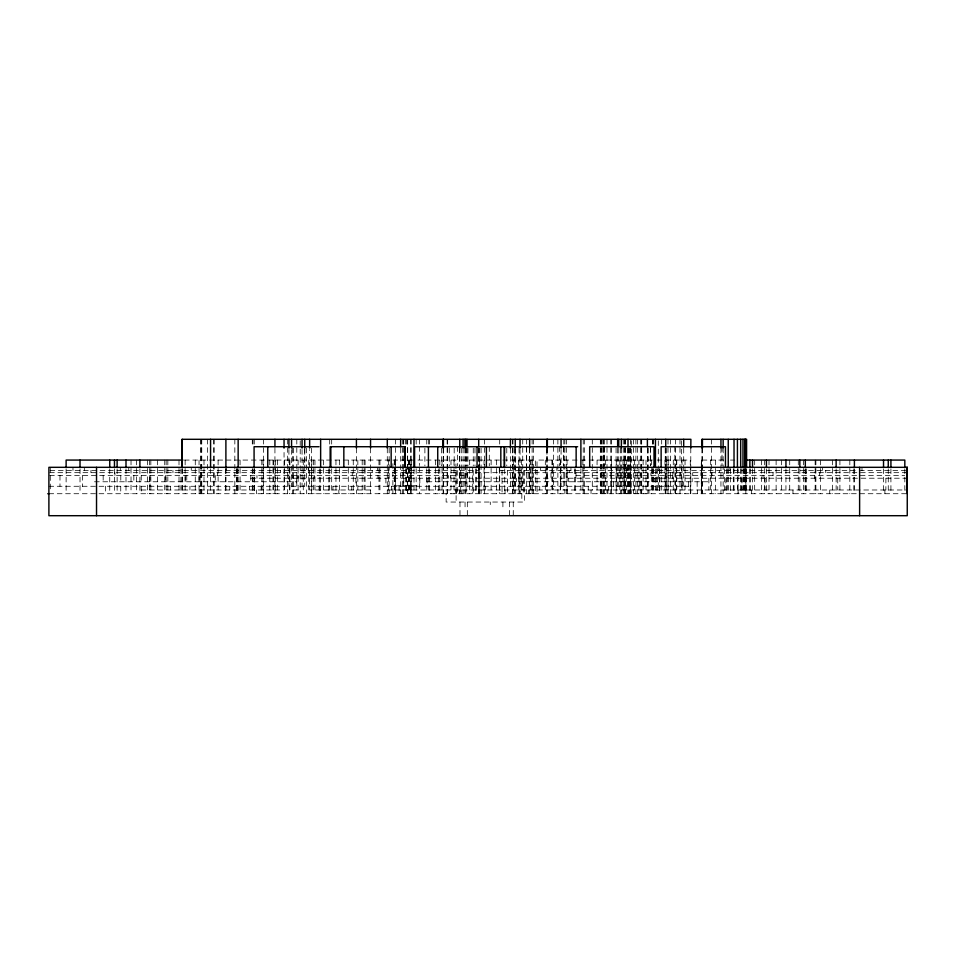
<?xml version="1.0" encoding="UTF-8"?>
<svg xmlns="http://www.w3.org/2000/svg" width="955" height="955" viewBox="0 0 955 955"><rect width="100%" height="100%" fill="white"/><g stroke="black" fill="none" stroke-linecap="round" stroke-linejoin="round"><path stroke-width="0.72" stroke-dasharray="4.78 3.58" d="M184.411 460.071L391.717 460.071M461.253 460.071L501.471 460.071M502.808 460.071L535.409 460.071L535.409 493.723M652.384 460.071L537.032 460.071L537.032 493.723M657.1 460.071L690.286 460.071L690.286 493.723M723.604 460.071L701.292 460.071L701.292 493.723M730.444 460.071L734.789 460.071M50.03 470.517L478.753 470.517M499.322 470.517L858.02 470.517M859.488 470.517L905.507 470.517M49.553 472.677L906.438 472.677M49.553 475.435L467.389 475.435M575.996 475.59L904.707 475.59M250.771 478.216L906.259 478.216M94.497 481.774L296.42 481.774M427.1 481.774L708.873 481.774M395.454 485.82L419.448 485.82M48.896 486.274L688.651 486.274M141.233 489.987L284.053 489.987L284.053 449.566M293.507 489.987L300.216 489.987M370.552 489.987L309.635 489.987L309.635 449.566M387.288 489.987L907.25 489.987M48.896 493.723L907.25 493.723M904.815 468.845L904.815 493.723M890.92 468.845L890.92 493.723M888.257 468.845L888.257 493.723M885.882 478.216L885.882 489.987M884.891 489.987L884.891 493.723M883.53 468.845L883.53 493.723M861.983 467.317L861.983 470.517M854.403 468.845L854.403 493.723M853.806 468.845L853.806 493.723M849.819 460.071L849.819 493.723M839.911 460.071L839.911 493.723M837.738 478.216L837.738 489.987M836.138 468.845L836.138 493.723M832.521 460.071L832.521 493.723M829.728 489.987L829.728 493.723M825.741 470.517L825.741 472.677M822.506 467.317L822.506 470.517M820.393 460.071L820.393 493.723M819.521 472.677L819.521 475.59M815.88 460.071L815.88 493.723M815.14 460.071L815.14 493.723M814.663 475.59L814.663 478.216M806.569 468.845L806.569 493.723M805.316 468.845L805.316 493.723M805.089 468.845L805.089 493.723M803.394 460.071L803.394 493.723M799.836 468.845L799.836 493.723M798.285 460.071L798.285 493.723M792.96 489.987L792.96 493.723M789.713 460.071L789.713 493.723M785.941 468.845L785.941 493.723M781.512 460.071L781.512 493.723M776.117 460.071L776.117 493.723M773.025 472.677L773.025 475.59M769.014 460.071L769.014 493.723M766.423 468.845L766.423 493.723M765.027 478.216L765.027 489.987M764.657 460.071L764.657 493.723M763.045 475.59L763.045 478.216M761.398 460.071L761.398 493.723M754.677 460.071L754.677 493.723M752.528 468.845L752.528 493.723M751.633 489.987L751.633 493.723M750.164 468.845L750.164 493.723M749.866 468.845L749.866 493.723M746.595 468.714L746.595 493.723M745.294 468.714L745.294 493.723M745.139 468.845L745.139 493.723M744.864 468.714L744.864 493.723M744.673 468.714L744.673 493.723M743.432 468.714L743.432 493.723M742.966 468.714L742.966 493.723M741.928 478.216L741.928 489.987M741.271 468.714L741.271 493.723M740.674 468.714L740.674 493.723M738.096 489.987L738.096 493.723L738.048 468.714M737.427 468.714L737.427 493.723M734.025 468.714L734.025 493.723M733.345 468.714L733.297 493.723M730.575 468.845L730.575 493.723M729.907 467.317L729.907 470.517M728.247 468.714L728.247 493.723M727.77 468.714L727.77 493.723M726.504 468.845L726.504 493.723M725.812 478.216L725.812 489.987M724.582 468.845L724.582 493.723M723.15 448.122L723.15 493.723M722.004 446.725L722.004 465.849M720.941 448.122L720.941 493.723M719.39 470.517L719.39 472.677M715.414 460.071L715.414 493.723M711.964 472.677L711.964 475.59M711.427 439.3L711.427 493.723M710.687 460.071L710.687 493.723M708.873 478.216L708.873 489.987M702.438 448.122L702.438 493.723M701.901 448.122L701.901 493.723M701.519 460.071L701.519 493.723M700.934 472.677L700.934 475.59M697.341 489.987L697.341 493.723M697.15 481.774L697.15 489.987M692.733 472.677L692.733 475.59M692.136 478.216L692.136 481.774M690.787 448.122L690.787 493.723M690.393 489.987L690.393 493.723M688.651 481.774L688.651 489.987M685.033 460.071L685.033 493.723M683.708 448.241L683.708 489.987M682.706 481.774L682.706 486.274M682.001 460.071L682.001 493.723M681.643 467.317L681.643 470.517M681.381 440.792L681.381 489.987M680.187 472.677L680.187 475.59M679.996 439.3L679.996 493.723M676.749 460.071L676.749 493.723M676.462 460.071L676.462 493.723M675.639 439.3L675.639 493.723M674.815 446.725L674.982 493.723M673.275 460.071L673.275 493.723M672.833 472.677L672.833 475.59M672.642 475.59L672.642 478.216M670.458 439.3L670.458 493.723M668.178 460.071L668.178 493.723M667.999 439.3L667.999 493.723M666.697 460.071L666.697 493.723M666.041 448.241L666.041 489.987M665.862 448.122L665.862 493.723M665.742 448.241L665.742 489.987M665.217 448.122L665.217 493.723M665.002 460.071L665.002 493.723M661.684 439.3L661.684 445.185M661.684 468.714L661.684 493.723M659.893 468.845L659.893 493.723M659.607 468.845L659.607 493.723M658.293 440.792L658.293 489.987M657.398 468.714L657.398 493.723M656.562 468.714L656.562 493.723M655.44 469.108L655.44 489.987M654.772 478.216L654.772 481.774M653.483 470.517L653.483 472.677M653.28 439.3L653.28 445.185M653.28 468.714L653.28 493.723M652.922 439.3L652.922 445.185M652.922 468.714L652.922 493.723M652.42 439.3L652.42 445.185M652.42 468.714L652.42 493.723M651.394 460.071L651.322 493.723M650.928 472.677L650.928 475.59M650.558 446.725L650.558 465.849M650.355 448.205L650.355 465.849M648.97 489.987L648.97 493.723M648.015 448.241L648.051 489.987M647.896 448.122L647.908 493.723M647.395 448.241L647.395 489.987M645.998 460.071L645.998 493.723M643.121 460.071L643.121 493.723M641.676 439.3L641.676 493.723M641.509 439.3L641.509 493.723M640.339 439.3L640.339 493.723M640.125 472.677L640.125 475.59M639.695 481.774L639.695 486.274M638.907 460.071L638.907 493.723M637.654 439.3L637.654 493.723M635.887 439.3L635.887 493.723M634.538 460.071L634.538 493.723M633.535 439.3L633.535 493.723M631.315 440.792L631.291 493.723M630.622 460.071L630.622 493.723M630.384 439.3L630.384 493.723M629.966 448.122L629.966 493.723M629.834 448.122L629.834 493.723M628.378 448.122L628.378 493.723M627.996 448.241L627.996 489.987M627.841 448.122L627.841 493.723M626.958 467.317L626.958 470.517M626.265 460.071L626.265 493.723M625.441 439.3L625.441 493.723M624.928 439.3L624.928 493.723M624.821 439.3L624.821 493.723M624.558 460.071L624.558 493.723M623.245 439.3L623.245 493.723M623.006 460.071L623.006 493.723M621.359 448.122L621.359 493.723M620.475 448.122L620.475 493.723M619.831 460.071L619.831 493.723M618.756 448.241L618.756 489.987M617.646 448.241L617.646 489.987M617.264 472.677L617.264 475.59M616.655 478.216L616.655 481.774M616.285 460.071L616.285 493.723M616.071 448.122L616.071 493.723M613.337 481.774L613.337 486.274M611.546 460.071L611.546 493.723M611.2 439.3L611.2 493.723M610.902 439.3L610.902 493.723M608.645 486.274L608.645 489.987M607.893 489.987L607.893 493.723M606.998 439.3L606.998 493.723M605.339 460.071L605.339 493.723M604.408 446.725L604.408 465.849M604.348 439.3L604.348 493.723M603.608 439.3L603.608 493.723M603.369 446.725L603.369 465.849M602.832 439.3L602.832 493.723M601.364 439.3L601.364 493.723M601.005 439.3L601.005 493.723M600.325 439.3L600.325 493.723M597.066 460.071L597.066 493.723M592.291 439.3L592.291 489.987M591.038 489.987L591.038 493.723M588.256 486.274L588.256 489.987M584.341 439.3L584.341 493.723M583.23 439.3L583.23 493.723M582.872 460.071L582.872 493.723M580.891 468.654L580.891 489.987M575.996 472.677L575.996 478.216M575.399 468.845L575.328 493.723M574.588 468.845L574.588 493.723M570.947 467.317L570.947 470.517M569.264 470.517L569.264 472.677M568.702 478.216L568.702 481.774M567.389 489.987L567.389 493.723M567.198 472.677L567.198 478.216M567.043 460.071L567.127 493.723M566.542 439.3L566.542 493.723M564.871 439.3L564.871 493.723M563.844 439.3L563.844 489.987M563.426 446.725L563.426 465.849M561.074 449.566L561.074 486.274M560.645 481.774L560.645 486.274M560.537 460.071L560.537 493.723M560.322 460.071L560.322 493.723M559.355 446.725L559.355 465.849M557.875 439.3L557.875 493.723M556.849 467.317L556.849 470.517M553.53 439.3L553.53 445.173M553.53 446.642L553.53 489.987M552.265 460.071L552.265 493.723M552.038 460.071L552.038 493.723M550.999 472.677L550.999 478.216M547.37 448.122L547.37 493.723M546.929 449.566L546.929 486.274M546.666 448.122L546.666 493.723M545.317 460.071L545.317 493.723M540.494 467.317L540.494 470.517M539.73 486.274L539.73 489.987M533.511 439.3L533.511 493.723M532.592 460.071L532.592 493.723M532.126 439.3L532.126 493.723M531.04 460.071L531.04 493.723M530.156 460.071L530.228 493.723M529.643 448.241L529.643 489.987M529.428 448.122L529.428 493.723M528.581 489.987L528.581 493.723M528.199 472.677L528.199 478.216M526.659 439.3L526.659 493.723M526.396 446.725L526.396 465.849M526.396 467.317L526.396 470.517M524.474 470.517L524.474 502.044L446.14 502.044L446.14 493.723M523.304 470.517L523.304 493.723M522.731 439.3L522.731 489.987M521.955 481.774L521.955 486.274M521.824 493.723L521.824 502.044M521.585 460.071L521.585 493.723M520.033 449.566L520.105 493.723M519.89 470.517L519.89 493.723M519.066 448.205L519.066 493.723M518.398 460.071L518.398 493.723M516.643 478.216L516.643 481.774M515.306 448.122L515.306 493.723M515.223 449.566L515.223 486.274M514.53 448.241L514.458 493.723M513.301 460.071L513.301 493.723M513.253 502.044L513.253 515.7M512.966 439.3L512.966 493.723M512.716 448.205L512.716 465.849M512.513 439.3L512.513 493.723M510.412 448.241L510.412 489.987M509.576 502.044L509.576 515.7M507.38 470.517L507.38 493.723M506.771 448.205L506.771 465.849M505.028 489.987L505.028 493.723M504.729 468.845L504.729 493.723M502.903 502.044L502.903 508.967M502.055 470.517L502.055 493.723M499.704 439.3L499.704 445.185M499.704 468.714L499.704 493.723M499.322 467.317L499.322 493.723M496.516 460.071L496.516 493.723M491.121 460.071L491.121 493.723M490.285 502.044L490.285 504.622M489.282 446.725L489.282 465.849M485.606 486.274L485.606 489.987M484.364 439.3L484.364 493.723M484.03 460.071L484.03 493.723M481.069 448.122L481.069 493.723M479.661 460.071L479.661 493.723M479.255 448.122L479.255 493.723M478.825 448.122L478.897 493.723M478.765 448.122L478.753 493.723M478.61 468.714L478.539 493.723M476.414 468.845L476.414 493.723M475.375 468.845L475.375 493.723M474.981 448.205L474.981 465.849M473.262 448.205L473.262 465.849M473.202 470.517L473.202 493.723M472.701 467.317L472.701 493.723M469.681 460.071L469.681 493.723M467.938 448.205L467.938 465.849M467.389 472.677L467.389 478.216M467.329 502.044L467.329 515.7M467.019 448.241L467.019 489.987M466.136 448.205L466.136 465.849M466.124 470.517L466.124 493.723M465.777 448.241L465.777 493.723M465.204 475.435L465.204 478.216M465.061 502.044L465.061 508.967M464.882 448.122L464.882 493.723M463.08 448.122L463.08 493.723M461.289 448.122L461.253 493.723M460.692 470.517L460.692 493.723M459.988 502.044L459.988 515.7M459.761 448.122L459.761 493.723M459.403 448.122L459.415 493.723M457.361 446.725L457.361 465.849M457.278 470.517L457.278 493.723M456.192 489.987L456.192 493.723M456.108 470.517L456.108 502.044M455.941 493.723L455.941 460.071L392.875 460.071L392.875 493.723M454.186 448.205L454.186 465.849M454.019 460.071L454.019 493.723M450.987 460.071L450.987 493.723M450.426 475.435L450.426 478.216M449.28 448.205L449.28 465.849M448.623 475.435L448.623 478.216M447.37 439.3L447.37 493.723M447.131 439.3L447.131 493.723M443.418 448.122L443.418 493.723M443.299 448.241L443.299 493.723M443.204 448.122L443.204 493.723M442.034 460.071L442.034 493.723M441.544 448.205L441.544 465.849M439.825 460.071L439.742 493.723M438.679 468.845L438.679 493.723M435.528 460.071L435.528 493.723M429.117 439.3L429.117 445.185M429.117 468.714L429.117 493.723M428.926 439.3L428.926 445.185M428.926 468.714L428.926 493.723M427.1 478.216L427.1 486.274M426.766 439.3L426.766 445.185M426.766 468.714L426.766 493.723M424.891 448.205L424.891 465.849M419.842 478.216L419.842 486.274M419.448 439.3L419.448 445.114M419.448 446.57L419.448 465.467M419.448 466.923L419.448 493.723M416.165 439.3L416.165 445.185M416.165 468.714L416.165 493.723M414.004 469.108L414.004 489.987M411.653 460.071L411.653 493.723M411.223 439.3L411.223 493.723M410.71 485.82L410.71 493.723M410.543 439.3L410.543 493.723M410.029 460.071L410.029 493.723M409.062 460.071L409.062 493.723M408.847 460.071L408.847 493.723M408.776 460.071L408.776 493.723M407.678 439.3L407.678 493.723M407.355 439.3L407.355 493.723M406.639 439.3L406.639 445.185M406.639 468.714L406.639 493.723M406.4 468.845L406.4 493.723M405.565 439.3L405.565 445.185M405.565 468.714L405.565 493.723M403.774 439.3L403.774 445.114M403.774 469.836L403.774 485.82M403.344 439.3L403.344 493.723M402.33 439.3L402.33 493.723M400.706 448.122L400.706 493.723M399.095 485.82L399.095 493.723M395.454 439.3L395.454 493.723M395.167 460.071L395.167 493.723M395.024 460.071L395.024 493.723M394.654 460.071L394.654 493.723M394.284 460.071L394.284 493.723M391.478 486.274L391.478 489.987M389.151 448.122L389.151 493.723M388.661 460.071L388.661 493.723M387.288 448.122L387.288 493.723M385.904 478.216L385.904 486.274M379.935 460.071L379.935 493.723M378.98 460.071L378.98 493.723M377.965 475.435L377.965 478.216M377.5 467.317L377.5 470.517M372.247 470.517L372.247 472.677M370.552 448.122L370.552 493.723M365.085 460.071L365.085 493.723M364.118 460.071L364.118 493.723M362.196 460.071L362.196 493.723M357.839 460.071L357.839 493.723M356.418 448.122L356.418 493.723M355.869 478.216L355.869 486.274M353.255 460.071L353.255 493.723M352.252 472.677L352.252 475.435M351.738 486.274L351.738 489.987M348.3 460.071L348.3 493.723M339.574 460.071L339.574 493.723M339.3 475.435L339.3 478.216M338.834 489.987L338.834 493.723M335.957 460.071L335.957 493.723M332.937 486.274L332.937 489.987M331.683 439.3L331.683 445.185M331.683 468.714L331.683 493.723M329.702 439.3L329.702 445.185M329.702 468.714L329.702 493.723M328.783 468.845L328.783 493.723M323.53 460.071L323.53 493.723M320.641 469.108L320.641 493.723M319.316 468.845L319.316 493.723M319.125 486.274L319.125 489.987M314.959 460.071L314.959 493.723M314.601 475.435L314.601 478.216M313.479 460.071L313.479 493.723M311.784 460.071L311.784 493.723M311.497 448.122L311.497 493.723M308.752 460.071L308.752 493.723M308.25 467.317L308.25 470.517M306.543 448.122L306.674 493.723M304.8 448.205L304.8 465.849M304.729 449.566L304.729 486.274M303.272 460.071L303.272 493.723M302.067 449.566L302.067 486.274M300.216 440.792L300.216 493.723M298.664 475.435L298.664 478.216M298.103 460.071L298.103 493.723M297.28 475.435L297.28 478.216M296.802 439.3L296.802 489.987M296.42 478.216L296.42 486.274M293.436 448.122L293.507 493.723M293.161 475.435L293.161 478.216M292.505 448.122L292.505 493.723M291.562 449.566L291.562 486.274M289.902 460.071L289.902 493.723M289.377 460.071L289.377 493.723M288.911 449.566L288.911 486.274M287.67 439.3L287.67 493.723M284.495 460.071L284.495 493.723M280.531 470.517L280.531 472.677M277.404 460.071L277.404 493.723M275.338 460.071L275.338 493.723M274.933 448.241L274.933 493.723M273.787 460.071L273.787 493.723M273.046 460.071L272.963 493.723M269.788 460.071L269.788 493.723M263.461 439.3L263.461 493.723M263.067 460.071L263.067 493.723M261.801 460.071L261.801 493.723M261.157 486.274L261.157 489.987M256.967 475.435L256.967 478.216M256.573 489.987L256.573 493.723M254.412 468.845L254.412 493.723M254.269 439.3L254.269 445.185M254.269 468.714L254.269 493.723M253.039 439.3L253.039 445.185M253.039 468.714L253.039 493.723M252.299 439.3L252.299 445.185M252.299 468.714L252.299 493.723M250.771 475.435L250.771 481.774M249.434 486.274L249.434 489.987M240.075 460.071L240.075 493.723M238.153 468.714L238.153 493.723M237.329 468.714L237.329 493.723M236.983 468.714L236.983 493.723M236.398 468.714L236.398 493.723M234.835 439.3L234.835 493.723M229.785 486.274L229.785 489.987M226.24 467.317L226.24 470.517M225.893 468.714L225.893 493.723M225.738 468.714L225.738 493.723M218.11 460.071L218.11 493.723M217.489 472.677L217.489 475.435M215.257 475.435L215.257 481.774M214.23 439.3L214.23 493.723M213.598 439.3L213.598 493.723M210.578 468.714L210.578 493.723M207.533 439.3L207.533 493.723M204 460.071L204 493.723M201.756 439.3L201.756 493.723M201.135 439.3L201.135 493.723M200.717 439.3L200.717 493.723M200.168 475.435L200.168 481.774M199.082 475.435L199.082 481.774M199.201 489.987L199.201 493.723M199.046 460.071L199.046 493.723M195.274 460.071L195.274 493.723M191.275 467.317L191.275 470.517M189.938 486.274L189.938 489.987M186.774 475.435L186.774 481.774M185.186 475.435L185.186 481.774M185.139 460.071L185.139 493.723M182.25 468.714L182.25 493.723M182.095 468.714L182.095 493.723M180.925 468.845L180.925 493.723M179.003 460.071L179.003 493.723M172.951 470.517L172.951 472.677M170.42 486.274L170.42 489.987M167.841 460.071L167.841 493.723M166.146 460.071L166.146 493.723M165.454 475.435L165.454 481.774M164.738 460.071L164.738 493.723M157.563 460.071L157.563 493.723M150.842 460.071L150.842 493.723M149.995 475.435L149.995 486.274M149.362 460.071L149.362 493.723M147.368 460.071L147.368 493.723M141.233 475.435L141.233 481.774M141.233 486.274L141.233 493.723M139.896 468.845L139.896 493.723M136.505 460.071L136.505 493.723M133.843 475.435L133.843 481.774M131.026 460.071L131.026 493.723M128.746 467.317L128.746 470.517M126 468.845L126 493.723M120.796 475.435L120.796 481.774M120.748 486.274L120.748 493.723M120.294 467.317L120.294 470.517M117.131 468.845L117.131 493.723M114.934 472.677L114.934 475.435M114.469 468.845L114.469 493.723M109.741 468.845L109.741 493.723M105.623 486.274L105.623 493.723M103.164 475.435L103.164 481.774M90.916 470.517L90.916 472.677M84.327 467.317L84.327 470.517M82.631 475.435L82.631 486.274M80.017 468.845L80.017 493.723M72.974 467.317L72.974 470.517M66.122 468.845L66.122 493.723M59.974 475.435L59.974 486.274M50.281 467.317L50.281 492.279M745.855 493.723L745.855 468.714L745.819 493.723"/><path stroke-width="1.43" d="M319.03 446.725L254.078 446.725L254.078 467.317M577.668 446.725L414.589 446.725L414.589 467.317M182.954 460.071L66.122 460.071L66.122 467.389M745.903 460.071L904.815 460.071L904.815 467.389M47.75 493.723L49.171 493.723M907.25 493.723L906.964 467.317M890.92 460.071L890.92 467.389M888.257 460.071L888.257 467.389M883.53 460.071L883.53 467.389M859.619 467.317L859.619 515.7M854.403 460.071L854.403 467.389M836.138 460.071L836.138 467.389M805.316 460.071L805.316 467.389M799.836 460.071L799.836 467.389M785.941 460.071L785.941 467.389M766.423 460.071L766.423 467.389M752.528 460.071L752.528 467.389M749.866 460.071L749.866 467.389M746.595 467.246L746.595 439.3L701.901 439.3L701.901 448.122M745.819 439.3L745.819 467.246M745.294 439.3L745.294 467.246M744.673 439.3L744.673 467.246M742.966 439.3L742.966 467.246M740.674 439.3L740.674 467.246M737.427 439.3L737.427 467.246M734.025 439.3L734.025 467.246M728.247 439.3L728.247 467.246M725.466 467.317L725.466 446.725L661.135 446.725L661.135 467.317M723.15 439.3L723.15 448.122M720.941 439.3L720.941 448.122M702.438 439.3L702.438 448.122M690.787 448.122L690.895 439.3L182.095 439.3L182.095 467.246M683.708 439.3L683.708 446.749M665.742 439.3L665.742 446.749M655.44 439.3L655.44 467.628M654.02 467.317L654.02 446.725L589.689 446.725L589.689 467.317M647.395 439.3L647.395 446.749M627.996 439.3L627.996 446.749M621.359 439.3L621.359 448.122M618.756 439.3L618.756 446.749M617.646 439.3L617.646 446.749M580.891 439.3L580.891 467.186M576.14 446.725L576.14 467.317M561.074 439.3L561.074 448.11M547.37 439.3L547.37 448.122M546.929 439.3L546.929 448.11M529.643 439.3L529.643 448.11M520.033 439.3L520.033 448.11M515.223 439.3L515.223 448.11M510.412 439.3L510.412 448.11M504.562 446.725L504.562 467.317M504.276 446.725L504.276 467.317M500.826 446.725L500.826 467.317M486.382 446.725L486.382 467.317M478.706 439.3L478.706 446.749M477.058 446.725L477.058 467.317M467.019 439.3L467.019 446.749M465.777 439.3L465.777 446.749M464.882 439.3L464.882 448.122M463.08 439.3L463.08 448.122M459.761 439.3L459.761 448.122M443.418 439.3L443.418 448.122M443.299 439.3L443.299 446.749M443.204 439.3L443.204 448.122M437.736 446.725L437.736 467.317M428.413 446.725L428.413 467.317M414.004 439.3L414.004 467.628M405.266 467.317L405.266 446.725L330.155 446.725L330.155 467.317M404.848 446.725L404.848 467.317M400.646 439.3L400.646 446.749M391.168 446.725L391.168 467.317M387.288 439.3L387.288 448.11M370.552 439.3L370.552 448.122M356.418 439.3L356.418 448.122M343.836 446.725L343.836 467.317M330.848 446.725L330.848 467.317M320.641 439.3L320.641 467.628M309.635 439.3L309.635 448.11M304.729 439.3L304.729 448.11M302.067 439.3L302.067 448.11M291.562 439.3L291.562 448.11M288.911 439.3L288.911 448.11M284.053 439.3L284.053 448.11M274.933 439.3L274.933 446.749M267.758 446.725L267.758 467.317M238.153 439.3L238.153 467.246M225.893 439.3L225.893 467.246M210.578 439.3L210.578 467.246M182.25 439.3L182.25 467.246M139.896 460.071L139.896 467.389M126 460.071L126 467.389M117.131 460.071L117.131 467.389M114.469 460.071L114.469 467.389M109.741 460.071L109.741 467.389M96.527 467.317L96.527 515.7M80.017 460.071L80.017 467.389M907.25 467.317L48.896 467.317L48.896 515.7L907.25 515.7L907.25 467.317"/></g></svg>
